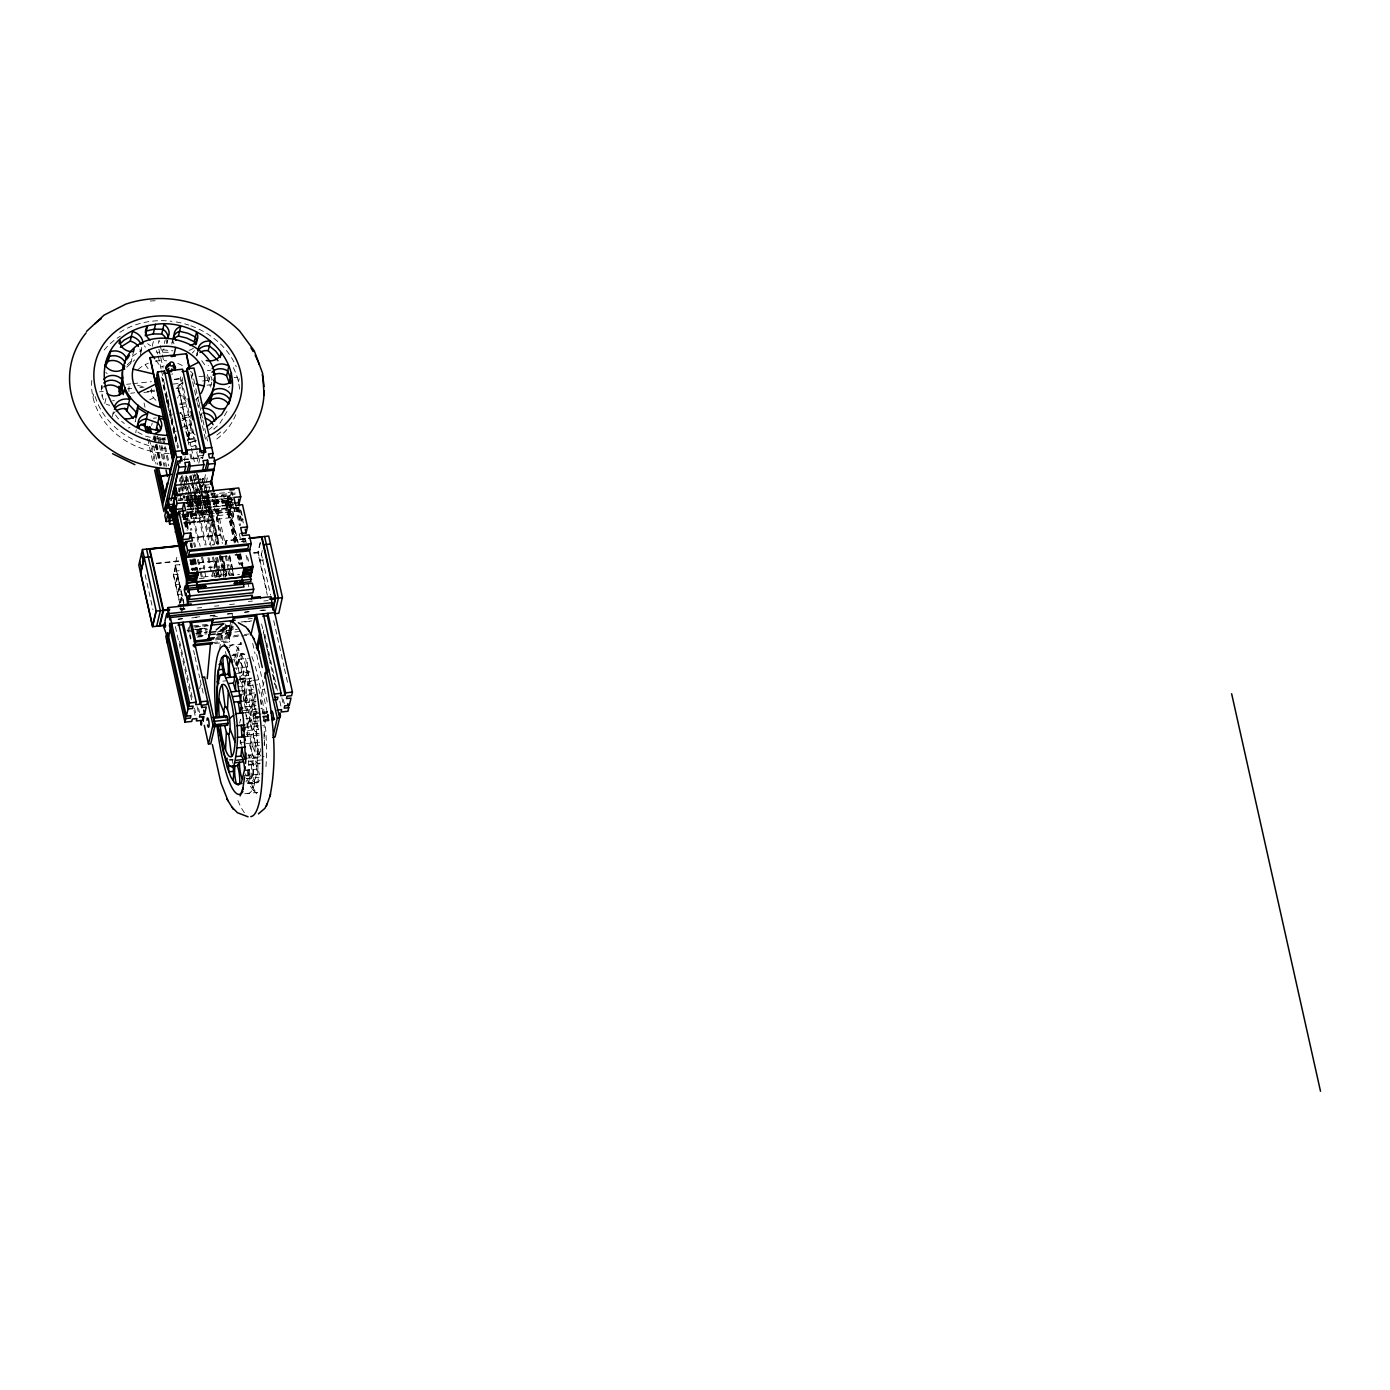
<?xml version="1.0" encoding="UTF-8"?>
<svg xmlns="http://www.w3.org/2000/svg" width="1390" height="1390" viewBox="0 0 1390 1390"><rect width="100%" height="100%" fill="white"/><g stroke="black" fill="none" stroke-linecap="round" stroke-linejoin="round"><path stroke-width="0.75" stroke-dasharray="5 3.75" d="M236.283 665.706L238.507 648.226L238.037 650.555L241.026 642.354L238.263 646.819M250.843 746.482L250.965 735.97A11.433 2.294 84 0 1 255.1 742.66L254.943 757.359A13.031 2.624 84 0 1 250.843 746.482L259.93 745.509M252.771 746.882L253.658 728.899M254.752 706.485L255.326 694.496M264.482 745.04L264.152 724.85M236.387 673.438L250.617 671.961L249.331 671.283L247.072 673.107L245.318 677.938L243.806 700.873M252.98 774.716L253.797 769.434A11.433 2.294 84 0 0 250.026 755.1L248.567 761.303A11.433 2.294 84 0 0 251.746 778.105L252.98 774.716L254.787 782.726M260.677 756.021A11.433 2.294 84 0 0 259.113 754.145L259.704 750.374M92.956 397.192L93.721 394.013M102.356 385.725L101.609 388.922A11.433 9.713 13.3 0 1 102.669 387.775M105.953 398.513L104.823 403.309L102.13 396.237L102.877 393.04M112.173 416.739L113.302 411.944L117.994 418.338L124.301 423.533M130.73 363.537L133.544 351.548M140.338 354.919L142.214 346.944M152.205 346.284L153.334 341.488M136.307 417.017L135.178 421.813A11.433 9.713 13.3 0 0 135.49 420.319M158.304 343.382L159.068 340.185L161.865 352.747M162.283 352.226L162.839 349.828A11.433 9.713 13.3 0 0 164.107 348.855M164.35 343.452L165.097 340.255M166.939 343.382L167.686 340.185A11.433 9.713 13.3 0 1 165.236 344.06M151.632 425.41L152.205 423.012M162.161 380.721L162.717 378.323L177.225 443.184M172.082 342.6L173.211 337.822M167.495 402.075L167.217 403.274A4.674 3.961 13.3 0 0 166.748 401.206M171.509 416.305L172.082 413.907M196.233 449.943L180.335 378.81L180.909 376.412L186.052 399.416M174.584 429.284L174.011 431.665L179.744 430.379M196.581 355.649L197.345 352.452A11.433 9.713 13.3 0 0 196.998 355.458M191.698 377.611L192.55 374.014L195.364 386.559M184.592 424.749A11.433 9.713 13.3 0 1 187.268 438.493L188.397 433.715A11.433 9.713 13.3 0 0 182.559 418.39L183.133 415.992L188.866 414.707M180.318 427.981L191.055 424.124L190.5 426.522L185.478 429.076M188.084 439.188L190.343 429.614M179.362 481.479L180.335 477.291M184.279 460.594L185.252 456.424M180.422 481.357L181.899 475.085M178.771 491.713L179.762 487.543M180.248 485.44L182.212 477.1M179.849 491.591L180.822 487.421M181.308 485.319L183.289 476.978M182.507 491.313L183.497 487.143M183.984 485.041L185.965 476.701M200.108 417.921L201.22 413.125M208.656 382.059L210.359 374.883L212.27 379.939L199.882 381.242M185.86 484.849L187.824 476.492M210.585 387.132L211.905 381.538M187.581 502.989L194.478 473.764M197.415 461.254L200.368 448.727M183.897 604.859L175.018 565.105L177.434 554.836M195.486 496.056L193.019 506.499L188.484 506.968L193.384 486.1M193.888 484.015L196.338 473.573M198.805 463.131L200.768 454.791M179.953 604.32L173.35 574.8L175.557 565.452L179.762 565M186.451 522.397L188.71 512.823L186.886 522.866L188.293 529.173M192.133 502.52L197.05 481.635M197.536 479.55L198.527 475.38M202.453 458.683L203.444 454.513M183.341 519.721L191.142 518.887L190.256 514.926L194.67 496.126M195.173 494.041L197.137 485.701M197.623 483.616L199.587 475.258M195.973 493.971L197.936 485.614M198.423 483.529L200.403 475.172M191.142 475.363L195.816 496.282L195.26 498.68L190.1 475.675M177.746 575.286L175.557 584.634L181.864 583.974M191.142 518.887L196.546 495.935M197.033 493.85L199.013 485.492M199.5 483.407L201.463 475.067M198.683 495.709L195.747 508.236L196.633 512.215L201.168 511.728L205.112 495.031M199.187 493.624L201.15 485.284M201.637 483.181L203.6 474.841M207.909 494.736L202.506 517.688L195.695 518.418L194.791 514.439L199.222 495.657M201.689 485.214L199.708 493.572L198.023 485.353M202.175 483.129L204.139 474.772M202.436 484.676L201.116 490.305L197.397 473.695M196.633 512.215L205.477 474.633M179.953 585.12L177.746 594.468L181.968 594.034M195.695 518.418L201.098 495.448M201.585 493.363L203.548 485.023M204.052 482.921L206.015 474.581M191.021 546.843L191.959 542.847M203.722 493.155L205.685 484.797M206.189 482.712L208.153 474.355M205.598 492.946L207.562 484.589M180.387 602.443L182.16 594.972M180.735 602.53L182.212 596.241M205.268 498.506L205.546 497.307M208.413 492.651L209.873 486.378M182.698 515.568L204.087 513.31L206.745 502.051L210.915 520.746L185.235 523.439M182.577 610.783L184.053 604.494M238.42 381.85L239.184 378.653M210.915 520.746L183.272 522.953M214.373 493.902L215.589 500.852L187.789 503.788M216.423 501.269L218.473 502.311M211.471 526.324L213.174 519.148M187.633 631.147L188.467 627.55M188.953 629.896L190.222 624.51M218.716 502.398L218.63 500.261M221.097 500.244L221.497 499.757M189.996 538.295L220.002 535.133L216.458 519.235L218.699 509.644L216.892 519.704L186.886 522.866M190.725 637.854L190.447 639.053L188.658 631.095M223.79 500.886L223.651 500.278M234.337 542.969L225.875 505.091L226.153 503.892L233.537 502.641M235.657 541.475L226.726 501.495L227.004 500.296L234.389 499.062M237.447 542.1L227.56 497.898L227.856 496.699L231.539 496.091M220.002 535.133L190.169 537.582M190.291 563.906L215.554 561.23L213.348 570.578L214.668 576.485M188.623 512.007L231.053 507.524L229.715 501.564L230.566 497.968L186.017 502.659M210.759 494.214L231.974 491.973L231.122 495.57L184.453 500.487M214.147 568.805L215.624 562.516L217.465 570.751L215.989 577.041M231.053 507.524L231.609 505.126L233.277 517.462L184.47 522.605M216.44 576.676L217.309 572.941M216.84 576.537L217.813 572.35L218.734 576.468M225.058 544.463L225.979 540.571L244.988 538.555M233.277 517.462L233.798 507.489L187.129 512.423M225.493 544.533L226.379 540.762L247.107 538.747M235.223 507.367L234.267 511.364L232.495 503.423M238.246 507.437C239.879 510.217 234.041 509.557 236.091 506.794M238.507 508.636L238.871 507.124M199.621 688.71L200.525 684.87M215.433 639.921L230.497 638.323L229.576 626.786L231.348 634.726L216.284 636.325M231.122 620.201L229.854 625.587L231.348 634.726M231.088 626.421L230.479 631.373L217.639 632.728M231.939 624.596L229.506 637.28L232.217 625.795M214.581 643.518L229.663 641.919L228.724 630.382L230.497 638.323M260.052 542.726L257.828 552.16L253.71 552.595M260.503 542.621L258.227 552.351L267.384 593.322M262.293 550.562L259.999 560.309L266.81 559.579M239.619 723.13L240.557 719.134L241.495 723.321M244.796 701.168L246.204 695.174L244.953 690.43A11.433 2.294 84 0 1 246.708 679.015L249.922 693.401A11.433 2.294 84 0 1 247.264 700.734L246.204 695.174M248.463 685.635L249.592 680.805L242.312 681.569M263.336 632.502L263.892 630.104M248.237 724.173L255.291 694.218L242.572 695.556M269.087 720.698L262.137 689.579L263.944 681.917M245.335 538.538L243.858 539.563L242.59 538.503M226.952 411.51L219.429 424.089L213.817 429.215A11.433 9.713 13.3 0 0 213.834 427.686M238.785 507.437L236.231 507.402M267.54 713.956L268.027 718.561L267.784 714.095M132.415 356.344L141.467 350.141A13.031 11.068 13.3 0 0 141.693 347.239M127.272 364.805L131.286 361.139A11.433 9.713 13.3 0 1 129.531 361.244M126.699 367.203L134.708 359.888M209.369 429.51L212.149 426.973M216.649 500.695L218.247 500.33M232.182 655.507L233.746 654.256L242.833 653.283L244.64 654.238A11.433 2.294 84 0 1 246.065 672.447L248.74 675.349L239.653 676.305L241.026 678.546M242.833 653.283L239.706 655.819L236.422 667.878A11.433 2.294 84 0 0 236.526 669.615M247.472 723.113L251.625 719.777M249.331 765.125L260.191 763.197L247.785 764.483M248.063 769.626A11.433 2.294 84 0 1 248.949 782.761L247.385 784.029L256.472 783.057L259.617 780.537M149.825 399.712L153.543 397.818M182.299 383.188L176.704 386.038A14.004 11.884 13.3 0 1 177.573 398.044M223.321 501.686L221.636 501.668M182.559 418.39L188.293 417.104M188.397 433.715L194.392 432.342M188.137 442.837L194.148 441.481M221.74 499.844L223.738 501.13M218.074 502.641C222 499.705 213.539 499.705 217.761 502.398M236.7 541.197L227.282 499.097L230.983 498.471M235.379 542.673L226.431 502.694L231.974 501.755M126.629 384.3L130.764 383.866M132.832 383.64L151.423 381.694M174.15 379.296L182.42 378.41M198.944 376.673L205.147 376.012M174.497 379.418L180.335 378.81M99.594 391.824L103.26 391.441M127.567 388.87L131.702 388.435M139.956 387.567L144.091 387.132M173.02 384.074L183.358 382.997M234.059 377.646L237.725 377.263M150.572 390.59L154.863 390.138M130.573 393.231L134.691 392.797M147.097 391.493L155.367 390.625M176.026 388.435L184.297 387.567M207.023 385.169L211.158 384.735M143.882 392.466L154.568 391.337M179.918 403.256L186.347 402.579M179.64 404.455L186.052 403.778M176.617 413.438L183.445 412.708L182.594 416.305L189.144 445.599M153.334 418.234L156.358 417.904M152.691 439.205L165.514 437.85M160.962 439.501L165.236 439.049M187.928 439.032L194.339 438.354M187.754 439.761L194.166 439.084M203.218 455.434L198.683 455.903L197.745 451.733M183.376 459.343L202.627 457.31M183.81 459.812L203.062 457.779M182.368 481.288L203.757 479.046M208.795 484.728L205.755 485.041L206.693 489.228M205.199 487.438L209.751 486.969L222.365 543.455M189.283 495.813L193.818 495.327M183.185 497.116L202.28 495.118M195.816 496.282L200.368 495.813M178.389 499.01L235.379 492.998M202.94 497.029L207.492 496.543M177.972 500.209L235.24 494.18M178.059 500.556L223.564 495.518L225.736 505.699L188.588 509.383M186.173 500.522L230.723 495.813M185.252 502.398L206.641 500.139L216.458 544.081M186.642 502.867L231.192 498.159M185.826 503.284L215.763 500.139M187.459 504.24L232.008 499.549M188.189 505.039L232.738 500.33M187.285 506.03L229.715 501.564M186.903 506.638L231.452 501.946L230.566 497.968M187.528 506.846L232.078 502.137M186.955 509.226L233.624 504.309M187.059 509.835L232.999 504.918M186.729 513.032L235.518 507.871L234.684 511.468L233.798 507.489M181.586 514.474L232.495 509.105M188.971 514.005L218.977 510.842M182.316 515.256L233.225 509.887M190.256 514.926L194.791 514.439M183.15 516.646L231.939 511.503M181.638 517.063L239.393 510.825M183.202 519.235L234.111 513.866M246.134 541.04L241.026 541.579L239.254 533.621M156.184 563.245L179.414 560.795M234.98 554.801L239.202 554.367M253.988 552.803L260.955 552.073L262.276 558.033M226.97 556.052L222.852 556.486L227.074 575.373M235.205 555.183L243.441 554.315M253.727 553.237L257.845 552.803L267.332 595.181M156.462 563.628L179.102 561.23M175.018 565.105L181.464 564.427M190.083 563.506L215.919 560.795L219.655 577.528M174.202 571.203L180.509 570.543M191.038 569.431L214.199 566.981M173.35 574.8L181.777 573.914M199.239 578.674L207.718 577.771M216.18 576.885L226.9 575.755M228.933 575.547L239.549 574.418M179.953 608.611L184.175 608.16M248.376 601.505L252.493 601.071M179.918 608.855L186.104 608.195M180.161 609.81L186.608 609.133M197.328 608.003L201.62 607.552M214.494 606.196L218.786 605.745M229.506 604.598L236.96 603.816M263.822 600.984L268.114 600.532M178.389 619.002L182.681 618.55M195.538 617.195L199.83 616.743M210.55 615.614L214.842 615.162M227.717 613.789L232.008 613.337M244.883 611.982L249.175 611.53M259.895 610.401L264.187 609.949M177.92 619.401L182.194 618.932M191.768 617.924L200.386 617.004M210.081 615.996L217.605 615.197M227.248 614.189L233.676 613.511M244.414 612.382L248.706 611.93M261.563 610.575L265.855 610.123M213.017 616.847L217.327 616.395M248.08 618.915L252.372 618.463M193.54 625.865L208.622 624.284M193.888 626.977L208.9 625.396M241.078 621.99L251.798 620.861M195.556 627.133L208.43 625.778M244.901 621.938L251.329 621.26M191.09 629.67L207.77 627.88M224.989 626.056L231.452 625.378M197.137 629.305L205.72 628.402M225.024 626.369L233.607 625.465M187.007 630.643L193.453 629.965M195.59 629.74L206.311 628.61M225.632 626.56L232.061 625.882M196.72 630.209L207.492 629.079M222.556 627.481L233.329 626.351M187.876 632.016L194.305 631.338M196.442 631.112L207.179 629.983M222.191 628.402L232.912 627.272M197.172 631.911L205.755 630.991M220.767 629.409L233.642 628.054M196.72 632.589L207.475 631.442M220.402 630.087L229.003 629.183M195.886 633.51L206.606 632.38M219.481 631.025L236.63 629.218M195.973 633.788L207.214 632.572M217.935 631.442L237.238 629.409M196.251 634.987L206.936 633.857M198.023 635.96L204.504 635.195M217.361 633.84L240.957 631.355M197.988 636.307L204.156 635.664M216.51 634.361L226.796 633.267L225.441 627.203M197.189 637.176L205.79 636.255M216.562 635.126L231.626 633.527M216.527 637.437L242.26 634.726M244.414 634.5L250.843 633.823M215.711 638.722L248.723 635.265M212.722 642.545L229.941 640.721M229.124 645.273L241.86 643.935A74.66 14.995 84 0 0 234.702 658.148M231.921 655.576L244.64 654.238M230.184 660.198L248.376 658.287M233.989 668.329L252.181 666.418M239.584 672.326L249.331 671.283M245.318 677.938L240.765 678.424L258.54 757.932L249.453 758.888L248.515 754.701M240.505 679.206L251.416 678.059M222.887 681.152L226.518 680.77M237.62 679.971L252.163 678.442M253.223 680.405L258.679 679.832M241.704 682.038L244.744 681.726M239.358 686.591L257.55 684.679M239.514 691.021L254.057 689.475M262.137 689.579L264.395 689.353M240.835 694.357L257.202 692.62M241.808 701.307L256.351 699.761M244.796 702.628L256.073 701.446M245.092 706.763L256.003 705.616M243.406 710.499L261.598 708.57M243.65 712.844L258.192 711.315M253.588 713.105L267.228 711.663M254.387 713.956L260.225 713.348M262.171 713.139L268.027 712.514M253.171 714.947A4.674 0.938 84 0 1 254.874 715.833A4.674 0.938 84 0 1 254.561 722.314A4.674 0.938 84 0 1 253.171 714.947L260.955 714.113M262.901 713.921L266.793 713.504M255.065 716.997L260.903 716.389M262.849 716.18L268.704 715.572M246.013 718.561L260.625 717.014M262.762 716.788L269.191 716.111M253.345 718.387L261.129 717.57M263.075 717.362L266.984 716.945M264.986 719.429L268.878 719.012M254.022 721.427L261.807 720.611M263.753 720.402L267.662 719.985M264.552 721.254L268.444 720.854A4.674 0.938 84 0 0 268.513 714.408M250.356 724.277A11.433 2.294 84 0 0 254.266 726.327L252.511 709.526A11.433 2.294 84 0 0 249.105 712.271L250.356 724.277L259.461 723.321M245.179 727.283L263.353 725.372M247.594 730.549L258.505 729.403M246.343 734.824L259.079 733.486M245.509 736.544L260.052 734.997M240.383 742.521L244.014 742.138M246.013 743.615L262.38 741.895M247.854 755.187L259.113 754.145M228.968 759.844L232.599 759.444M245.839 758.315L264.031 756.403M229.715 760.226L233.346 759.826M248.567 761.303L262.206 759.861M244.71 770.39L262.884 768.479M243.893 775.672L262.084 773.761M246.308 778.678L259.027 777.34M247.385 782.883L258.036 781.805A11.433 2.294 84 0 0 255.656 763.683L257.654 760.347A11.433 2.294 84 0 0 259.652 774.821M247.507 783.508L258.418 782.344M244.727 793.76L257.445 792.422A74.66 14.995 84 0 1 245.318 773.848M227.56 497.898L234.719 497.62M227.282 499.097L234.441 498.819M226.726 501.495L232.095 501.286M226.431 502.694L233.59 502.416M225.875 505.091L233.034 504.813M162.839 349.828L172.829 350.836M168.312 352.278L156.236 352.174L156.809 349.776L157.748 353.964M185.774 503.371L187.094 503.84M137.593 385.378L143.552 386.802M178.754 395.16L186.694 397.054M222.452 499.774L223.39 500.244M221.896 502.068L221.149 501.165M233.746 654.256L235.553 655.194A11.433 2.294 84 0 1 237.412 668.225M259.079 764.1L256.49 762.745L253.762 758.315L248.549 741.652M256.472 783.057L252.858 781.163L247.142 769.938M253.328 790.25L256.942 794.038L252.32 786.566L253.258 788.721L246.899 769.938M201.741 360.705L205.112 365.275A13.031 11.068 13.3 0 0 208.465 365.692M155.906 360.358L160.84 367.082A14.004 11.884 13.3 0 1 164.089 365.918M186.052 401.467L176.2 388.019A14.004 11.884 13.3 0 0 182.385 377.68M145.133 364.632L148.817 369.688M180.196 412.483L185.131 419.207M207.301 374.605L209.23 379.661A11.433 9.713 13.3 0 1 210.811 377.055M206.745 377.003L209.942 385.447M246.099 696.129L251.086 709.421M257.306 725.962L258.731 729.767M258.592 689.006L259.843 693.732M252.806 684.749L253.64 687.894M262.727 560.014L270.564 595.111M273.726 620.687L276.992 635.334M277.461 637.437L278.869 643.709M279.338 645.794L284.012 666.714M284.481 668.816L288.216 685.548M241.095 510.651L243.163 519.912M283.386 699.5L284.307 703.67M240.366 509.887L243.302 522.97M281.875 697.711L283.282 703.983M238.871 508.062L242.624 524.899M238.107 507.159L241.877 523.995M245.179 538.729L246.117 542.934M237.082 507.454L240.852 524.291M236.335 506.551L240.557 525.49M243.389 538.104L244.327 542.326M247.611 557.06L248.567 561.265M264.83 634.292L277.461 690.778M279.79 701.238L281.197 707.51M261.581 623.919L276.541 690.865M231.974 491.973L232.86 495.952M235.292 506.846L239.532 525.785M242.346 538.399L243.285 542.604M246.117 555.236L247.993 563.662M264.256 636.69L270.338 663.881M272.683 674.341L275.012 684.801M247.889 582.879L248.775 586.858M227.856 496.699L238.194 543.004M240.557 553.533L242.903 564.045M240.262 554.732L243.563 569.448M239.514 553.811L242.798 568.545M227.004 500.296L236.404 542.395M239.236 555.01L241.582 565.539M238.472 554.106L240.835 564.635M238.194 555.305L240.07 563.732M226.153 503.892L234.615 541.77M237.447 554.401L239.792 564.931M236.7 553.498L239.045 564.01M256.646 654.62L258.036 660.893M258.505 662.995L267.644 703.861M195.834 388.661L197.224 394.934M197.693 397.036L202.367 417.956M202.836 420.041L207.51 440.96M252.719 643.344L255.048 653.717M191.003 374.501L192.393 380.721M192.637 381.798L197.033 401.467M197.311 402.718L200.125 415.262M200.594 417.365L202.002 423.637M202.453 425.722L205.737 440.369M229.802 555.6L233.086 570.282M225.979 540.571L226.9 544.672M229.645 556.99L233.781 575.477M229.298 555.878L231.626 566.373M232.095 568.475L233.503 574.765M233.329 575.078L233.068 573.879L203.062 577.041L203.322 578.24M213.817 492.894L225.18 543.733M227.995 556.295L232.199 575.113M212.184 492.946L223.408 543.143M226.205 555.705L228.551 566.164M229.02 568.249L230.41 574.522M225.18 556L229.385 574.834M227.96 570.751L228.846 574.73M226.674 575.182L222.452 556.295L225.528 570.526M208.048 494.162L219.273 544.359M222.087 556.921L226.292 575.738M207.162 491.33L218.856 543.629M221.67 556.174L225.892 575.877M187.928 407.791L190.256 418.251M190.725 420.353L197.276 449.63M204.799 483.79L205.737 487.977M206.207 490.062L218.369 544.463M221.166 557.008L225.371 575.842M207.075 495.813L218.247 544.672M220.576 555.131L222.973 566.946M223.39 567.676L225.302 577.406M196.702 452.028L198.11 458.3M203.774 484.085L204.712 488.272M205.181 490.375L217.327 544.758M219.672 555.218L222.469 567.78M222.939 569.865L224.346 576.138M219.273 556.625L223.946 577.545M231.887 613.112L233.294 619.401M214.72 544.845L203.513 494.632L200.282 507.75L197.554 495.518M217.535 557.39L219.881 567.85M220.332 569.952L221.74 576.225M200.264 484.259L213.695 545.141M216.632 557.494L220.715 576.537M189.057 435.365L178.389 387.671L190.916 446.19M191.386 448.275L194.67 462.922M196.998 473.382L200.768 490.218M199.222 484.571L212.792 545.245M215.589 557.79L219.794 576.624M215.554 561.23L217.761 571.064M218.195 573.045L219.95 580.916M191.003 453.957L192.411 460.246M195.695 474.876L197.554 483.251M203.826 512.128L204.087 513.31M211.141 546.583L200.386 498.471L195.834 498.941L206.12 544.967M213.487 557.043L215.815 567.502M216.284 569.605L217.691 575.877M189.978 454.269L191.386 460.542M194.652 475.189L196.529 483.564M196.998 485.649L198.857 494.023M199.812 500.869L209.647 544.793M212.444 557.355L214.79 567.815M215.259 569.9L216.649 576.172M192.88 474.598L195.208 485.058M195.677 487.143L197.085 493.433M201.168 511.728L202.506 517.688M225.666 624.041L229.663 641.919M214.112 572.958L215.485 579.144M190.656 476.197L192.515 484.554M192.984 486.656L193.922 490.844M208.934 557.529L211.28 567.989M211.732 570.074L213.139 576.346M195.278 501.338L205.095 545.28M207.909 557.824L212.114 576.659M162.335 354.832L164.211 363.207M189.613 476.492L191.49 484.867M158.877 349.168L163.082 368.003M187.546 477.1L191.299 493.85M191.768 495.935L192.706 500.122L188.154 500.591L187.216 496.421M186.052 475.31L193.019 506.499M221.913 635.664L223.686 643.605M225.458 651.562L226.344 655.541M186.104 476.666L187.98 485.041M158.217 356.048L161.014 368.611M161.483 370.696L165.219 387.428M166.157 391.615L167.565 397.887M168.034 399.99L178.528 447.684M185.078 476.978L186.938 485.353M187.407 487.438L188.814 493.711M186.625 485.701L187.563 489.888M188.015 491.973L200.177 546.374M202.523 556.834L204.851 567.294M161.761 377.072L177.659 448.205M163.099 384.908L165.427 395.368M165.897 397.471L167.304 403.743M167.773 405.828L170.57 418.39M171.04 420.475L172.447 426.747M172.916 428.85L174.323 435.122M174.792 437.207L176.183 443.497M185.582 486.014L198.683 544.585M201.481 557.147L204.295 569.692M204.764 571.776L206.172 578.066M182.542 475.502L186.746 494.319M181.517 475.797L185.721 494.632M186.19 496.716L188.484 506.968M182.073 486.187L185.357 500.834M187.685 511.294L191.889 530.111M194.704 542.673L195.642 546.861M198.44 559.405L200.786 569.865M201.255 571.968L202.645 578.24M181.048 486.483L181.986 490.67M182.438 492.772L184.314 501.13M186.66 511.589L190.864 530.424M193.662 542.969L194.6 547.156M197.415 559.718L199.743 570.178M200.212 572.263L201.62 578.535M185.218 514.126L188.971 530.963M191.803 543.594L192.741 547.799M195.295 558.971L198.388 573.045M184.922 515.325L188.223 530.355M194.809 559.51L197.154 570.039M178.493 487.925L179.414 492.112M179.883 494.197L181.291 500.487M184.575 515.117L187.72 529.972M194.392 559.058L196.598 569.726M184.175 514.422L187.476 529.156M190.76 543.89L191.698 548.094M194.061 558.606L196.407 569.135M183.376 512.667L187.181 530.355M190.135 542.882L190.951 547.191M193.766 559.805L196.129 570.334M183.063 513.327L186.816 530.077M193.019 558.902L195.695 569.813M182.385 513.814L186.156 530.632M192.741 560.101L195.087 570.63M191.994 559.197L194.339 569.709M191.629 560.118L194.061 570.908M190.743 559.44L193.088 569.9M163.586 438.354L164.976 444.644M165.445 446.729L168.729 461.376M190.256 560.274L192.602 570.734M162.543 438.667L163.951 444.939M164.42 447.041L168.624 465.858M189.839 559.545L192.063 570.213M160.024 437.19L161.414 443.462M161.883 445.547L166.557 466.467M158.981 437.485L160.389 443.757M160.858 445.86L165.115 466.032M157.539 437.051L158.947 443.323M159.398 445.426L164.089 466.345M155.002 435.574L161.553 464.851M154.516 436.408L161.066 465.685M153.977 435.869L160.528 465.164M153.473 436.703L154.881 442.976M155.35 445.078L160.024 465.998M144.056 403.065L144.994 407.218M153.612 445.843L157.835 464.66M151.84 445.252L156.045 464.069M149.408 439.275L155.02 464.382M147.618 438.684L153.23 463.791M175.557 565.452L183.914 602.843M182.681 598.308L183.602 602.426M189.874 633.823L191.281 640.095M193.61 650.555L194.548 654.742M195.017 656.827L199.691 677.747M200.16 679.849L201.567 686.121M202.037 688.206L203.444 694.496M180.248 604.633L181.621 610.818M180.822 608.247L182.142 614.154M198.596 708.431L199.535 712.618M197.102 706.641L198.509 712.931M179.588 641.138L192.671 699.709M194.548 708.083L196.424 716.458M175.401 626.595L191.646 700.021M193.975 710.481L195.382 716.754M145.133 574.661L152.97 609.741M260.903 699.292L263.996 722.835M246.794 732.408L247.507 736.109M240.487 740.192L241.599 746.013M260.486 700.195L261.042 704.382M249.47 681.812L252.389 703.931M256.021 731.47L258.922 753.571M101.348 385.273L102.13 396.237M264.013 733.781L264.274 745.631M235.796 414.689A74.66 63.419 13.3 0 1 214.373 440.769M169.215 453.574A74.66 63.419 13.3 0 1 91.757 380.478M104.215 349.985A74.66 63.419 13.3 0 1 115.231 339.56M117.021 338.291A74.66 63.419 13.3 0 1 120.322 336.154M233.294 367.603A74.66 63.419 13.3 0 1 239.653 390.225M150.224 301.057A97.978 83.244 13.3 0 1 158.651 300.657M220.732 431.977A74.66 63.419 13.3 0 1 215.502 435.974M195.469 445.46A74.66 63.419 13.3 0 1 191.438 446.555M166.018 448.57A74.66 63.419 13.3 0 1 112.364 424.645M110.939 423.185A74.66 63.419 13.3 0 1 95.163 396.532M119.783 332.401A74.66 63.419 13.3 0 1 171.908 321.316M176.183 321.941A74.66 63.419 13.3 0 1 188.849 325.121M190.882 325.816A74.66 63.419 13.3 0 1 236.265 366.786M196.598 440.665A74.66 63.419 13.3 0 1 188.432 442.628M158.825 437.885A11.433 9.713 13.3 0 1 158.078 439.223M135.838 432.794A11.433 9.713 13.3 0 1 136.359 429.823M229.837 386.49A11.433 9.713 13.3 0 1 228.568 387.463M114.38 400.702A11.433 9.713 13.3 0 1 112.607 400.72M195.173 434.966A13.031 11.068 13.3 0 1 191.055 424.124M145.411 347.222A11.433 9.713 13.3 0 1 144.473 345.867M150.572 345.606A11.433 9.713 13.3 0 1 147.688 343.643M107.152 373.562A11.433 9.713 13.3 0 1 105.849 372.451M139.921 349.133A13.031 11.068 13.3 0 1 140.564 352.035M129.982 427.425A11.433 9.713 13.3 0 1 128.384 427.998M193.436 348.16A11.433 9.713 13.3 0 1 188.988 350.297M173.993 343.834A11.433 9.713 13.3 0 1 173.055 340.845M210.654 370.14A13.031 11.068 13.3 0 1 207.336 370.487M194.357 350.61A11.433 9.713 13.3 0 1 192.307 352.956M166.644 340.446A11.433 9.713 13.3 0 1 166.87 343.504M171.856 344.112A11.433 9.713 13.3 0 1 172.569 341.176M196.789 355.84A11.433 9.713 13.3 0 1 197.623 354.537M165.254 440.109A11.433 9.713 13.3 0 1 164.732 438.615M185.982 431.838A11.433 9.713 13.3 0 1 187.685 440.665M113.268 414.046A13.031 11.068 13.3 0 1 115.144 411.753M185.252 406.297A36.47 30.98 13.3 0 1 180.022 407.878M200.073 402.318A36.488 30.997 13.3 0 1 198.527 406.106M192.272 414.307A36.488 30.997 13.3 0 1 181.882 420.666M128.975 391.563A36.488 30.997 13.3 0 1 129.635 383.484M137.992 369.531A36.488 30.997 13.3 0 1 148.383 363.19M155.419 361.226A36.488 30.997 13.3 0 1 166.678 360.827M177.798 363.468A36.488 30.997 13.3 0 1 184.575 366.804M190.5 371.234A36.488 30.997 13.3 0 1 193.071 373.823M109.723 405.307A11.433 9.713 13.3 0 1 106.352 404.177M166.609 395.803A4.674 3.961 13.3 0 1 165.41 395.924M163.655 388.053A4.674 3.961 13.3 0 1 164.837 387.914M198.544 396.88A36.488 30.997 13.3 0 1 195.642 399.938M155.941 400.32A14.004 11.884 13.3 0 1 151.51 388.696M158.217 435.643A11.433 9.713 13.3 0 1 154.082 438.197L145.794 436.217L138.236 432.498A11.433 9.713 13.3 0 1 137.541 431.056M168.051 399.156A4.674 3.961 13.3 0 1 166.904 401.971M165.497 395.663A4.674 3.961 13.3 0 1 166.505 396.306M172.76 373.841A4.674 3.961 13.3 0 1 171.682 374.24M167.026 400.007A4.674 3.961 13.3 0 1 167.252 403.083M251.833 656.549A74.66 14.995 84 0 1 254.7 664.681M255.221 666.383A74.66 14.995 84 0 1 265.872 767.923M244.432 812.629A97.978 19.669 84 0 1 236.752 797.565M219.707 649.286A97.978 19.669 84 0 1 225.614 625.483M229.176 647.775A74.66 14.995 84 0 1 255.135 714.512A74.66 14.995 84 0 1 245.648 792.491M232.964 763.51A74.66 14.995 84 0 1 232.008 759.513M234.371 660.337A74.66 14.995 84 0 1 236.509 666.609M239.549 677.695A74.66 14.995 84 0 1 240.505 681.76M241.704 687.424A74.66 14.995 84 0 1 243.876 699.518M244.518 703.688A74.66 14.995 84 0 1 246.169 716.545M246.829 722.991A74.66 14.995 84 0 1 247.907 737.951M247.542 771.606A74.66 14.995 84 0 1 246.065 781.979M241.269 654.551A11.433 2.294 84 0 0 243.65 672.673L241.652 676.009A11.433 2.294 84 0 0 238.472 659.207M240.296 743.911A11.433 2.294 84 0 1 240.227 740.627M239.028 673.055A11.433 2.294 84 0 1 239.271 659.242L243.076 667.374A13.031 2.624 84 0 1 242.364 682.125L251.451 681.17A13.031 2.624 84 0 0 252.024 680.231M260.764 750.27A13.031 2.624 84 0 1 260.451 748.776M248.74 675.349A11.433 2.294 84 0 1 247.559 662.074M250.947 778.07A11.433 2.294 84 0 0 250.565 761.008L253.241 763.909A11.433 2.294 84 0 0 254.665 782.118M260.503 750.965A36.488 7.332 84 0 1 248.914 732.2M248.289 728.638A36.488 7.332 84 0 1 251.382 681.639M257.341 722.783A14.004 2.815 84 0 1 253.119 727.3A14.004 2.815 84 0 1 251.972 704.504A14.004 2.815 84 0 1 257.167 719.255M268.513 720.767A4.674 0.938 84 0 1 266.932 716.545A4.674 0.938 84 0 1 267.471 711.645M175.626 566.72L173.646 575.113L175.488 583.366L177.468 574.974L175.626 566.72M177.816 576.572L175.835 584.947L177.694 593.2L179.658 584.808L177.816 576.572M180.022 586.406L178.042 594.781L179.883 603.034L181.864 594.659L180.022 586.406"/><path stroke-width="1.5" d="M207.214 678.685L210.481 644.022M225.51 749.766L226.379 731.783M224.902 726.136A14.004 2.815 84 0 0 229.784 731.453A14.004 2.815 84 0 0 227.473 709.369L228.342 691.386M245.596 763.405L246.099 753.241M279.373 713.609C280.12 710.342 281.145 719.412 279.668 716.441M238.489 683.272L232.095 663.291L228.273 657.105L224.659 655.211L221.514 657.731L217.431 675.071L217.118 715.433M216.892 688.38L219.811 675.974L222.053 674.167L224.641 675.523C237.377 702.662 240.939 735.97 234.041 765.178L231.8 766.985L229.211 765.629L223.773 754.005M244.71 770.39A11.433 2.294 84 0 0 240.939 756.073L241.756 747.438A13.031 2.624 84 0 0 245.839 758.315M245.248 766.863L241.426 782.448L238.281 784.985L234.684 783.091L230.844 776.906L227.074 766.846L218.386 727.439M244.64 776.836L242.624 790.041L243.094 787.713L240.105 795.914M269.851 796.487C278.504 755.83 272.266 713.348 264.812 672.951M105.379 365.97L108.194 361.261L110.453 351.67A11.433 9.713 13.3 0 1 126.838 359.732M119.088 343.452L119.835 340.255A11.433 9.713 13.3 0 0 133.544 351.548L134.1 349.151M123.502 366.856L122.946 369.254A11.433 9.713 13.3 0 1 105.014 364.997M120.357 347.291L130.226 341.141L132.484 331.567A13.031 11.068 13.3 0 1 142.823 343.903M119.297 391.493L122.685 377.124M120.235 394.326L123.05 382.337L122.303 371.894M123.658 392.988L124.978 387.41M126.855 411.37L130.226 397.001M150.172 339.924A11.433 9.713 13.3 0 1 147.514 326.181L145.255 335.755L153.265 333.947L155.524 324.357C197.745 318.084 246.308 359.124 228.916 403.204M135.282 417.278L138.097 405.289M189.613 368.281L186.382 353.755L150.016 357.595L160.389 406.488L160.667 405.289M166.14 338.952A11.433 9.713 13.3 0 0 161.709 334.017L163.968 324.443A11.433 9.713 13.3 0 1 167.425 338.1M144.682 426.087L148.07 411.701M155.333 381.451L156.184 377.854L173.959 457.345M212.079 457.657L213.07 453.488L193.957 368.02L187.146 368.75L205.807 452.219L201.255 452.706L182.594 369.219L168.954 370.661L187.615 454.13L183.08 454.617L164.42 371.147L157.591 371.86L156.757 375.456L174.514 454.947M163.846 373.545L164.42 371.147M162.578 505.63L175.366 451.368L182.194 450.638L181.621 453.036L186.173 452.549L168.399 373.059L168.954 370.661M156.028 430.153L159.398 415.784M174.289 338.621A11.433 9.713 13.3 0 1 178.424 336.067L180.683 326.494A11.433 9.713 13.3 0 0 175.974 340.446M186.382 353.755L189.335 369.479M180.978 545.436L142.458 549.502L138.791 565.07L152.57 626.682L165.723 625.292M171.265 474.32L160.406 476.179L168.954 475.276M168.677 441.064L172.673 460.472L170.014 471.731M185.756 454.339L186.729 450.169L200.368 448.727L199.812 451.125L204.347 450.638L186.573 371.147L187.146 368.75M195.399 344.72A11.433 9.713 13.3 0 0 194.287 341.766L196.546 332.175A11.433 9.713 13.3 0 1 190.117 345.519M140.581 573.028L144.247 557.442L151.058 556.73M144.282 558.085L140.72 573.184L152.535 626.056L156.097 610.957M157.591 371.86L176.704 457.327L163.916 511.589L154.638 470.063M176.825 497.794L168.329 498.697L167.808 508.653L166.922 504.674L166.07 508.271L167.408 514.231L167.964 511.833L169.632 524.169L173.872 523.735M176.704 457.327L181.239 456.841L182.142 460.82L177.59 461.306L164.802 515.568L166.14 521.528L169.545 521.18M186.503 580.012L185.982 589.986L185.096 586.007L184.245 589.603L185.582 595.563L186.156 593.165L187.806 605.501L188.328 595.528L189.214 599.507L252.858 592.8L253.71 589.204L252.372 583.244L188.727 589.951L188.171 592.349L187.841 585.972L170.553 508.636L169.997 511.016L168.329 498.697M166.14 521.528L168.103 513.188M171.057 500.661L178.928 467.266L177.59 461.306M179.779 463.113L181.239 456.841M168.607 513.397L167.721 517.149L167.46 515.968M177.538 495.657L175.227 485.284L177.607 472.826L213.973 468.986L211.593 481.444L213.904 491.834M218.056 360.74L208.205 350.732L210.463 341.141A11.433 9.713 13.3 0 0 198.127 350.662M169.632 524.169L170.153 514.213L171.04 518.192L171.891 514.595M177.086 503.423L175.679 509.4L182.49 508.688L183.914 502.694L177.086 503.423L173.941 488.411M184.262 472.809L185.739 466.536L184.853 462.557L189.405 462.088L190.291 466.067L188.814 472.322M186.938 472.53L189.405 462.088M216.076 419.624A11.433 9.713 13.3 0 0 202.349 408.33L202.923 405.932C254.943 345.849 121.451 302.481 122.112 379.505A11.433 9.713 13.3 0 0 103.868 379.348M177.451 517.358L178.858 511.364L185.687 510.651L183.914 502.694M152.57 626.682L156.236 611.114L142.458 549.502M213.4 375.144L213.973 372.746M202.349 408.33L206.38 404.664L209.629 397.766M214.164 385.603L214.355 377.976M156.653 626.264L160.337 610.679L146.558 549.067M179.658 529.694L179.936 528.495M220.715 355.927L221.479 352.73A13.031 11.068 13.3 0 1 206.224 360.496M213.521 388.227L210.133 402.613L211.836 395.42A11.433 9.713 13.3 0 1 229.75 399.677M159.381 625.969L163.047 610.401L149.286 548.789M159.902 625.674L163.447 610.592L169.632 609.932M183.845 533.621L182.438 539.615L189.249 538.903L190.656 532.909L183.845 533.621L178.858 511.364M203.444 454.513L204.921 448.24L211.732 447.528M272.77 609.046L271.102 596.71L168.138 607.569L167.617 617.542L166.731 613.563L165.045 620.757L165.375 627.116L164.472 623.154L163.638 626.734L166.418 634.274L165.844 636.672L184.957 722.14L191.768 721.427L192.341 719.03L196.876 718.543L196.32 720.941L203.131 720.228L203.983 716.632L199.448 717.101L200.004 714.703L204.556 714.234L206.241 707.041L201.689 707.527L200.768 703.34M184.21 547.573L185.617 541.579L192.428 540.866L190.656 532.909M202.453 470.88L203.93 464.625L203.027 460.646L207.579 460.159L208.465 464.138L206.988 470.411M287.834 703.496L288.755 707.684L284.22 708.17L284.776 705.773L289.329 705.286L291.014 698.093L286.479 698.579L287.035 696.182L291.587 695.712L292.439 692.116L273.326 606.648L170.362 617.507L169.806 619.905L168.138 607.569M231.505 373.232L229.263 382.823L226.57 375.752L228.829 366.161A11.433 9.713 13.3 0 0 212.149 368.715M205.129 470.602L207.579 460.159M185.617 541.579L187.581 550.318L185.878 557.512L249.522 550.805L251.208 543.612L249.262 534.872L242.433 535.584L240.661 527.627L247.472 526.914L242.503 504.657L235.692 505.369L233.902 497.429L240.731 496.699L238.767 487.959L175.14 494.666L173.437 501.859L189.44 573.41L198.388 573.045L198.11 574.244L188.866 575.808L172.881 504.257M167.182 642.649L168.034 639.053M168.59 636.655L170.292 629.462M170.848 627.064L171.7 623.467L274.664 612.608M210.376 484.293L215.294 463.426L213.956 457.466L209.404 457.935L208.517 453.974L213.07 453.488M200.264 704.174L182.507 624.666L183.063 622.268L200.838 701.776L200.264 704.174L195.729 704.643L196.285 702.245L178.511 622.755M189.214 599.507L190.065 595.91L188.727 589.951M196.32 581.802L198.492 591.966L243.997 586.945L241.773 577.006L196.32 581.802L198.492 591.966M194.339 647.028L195.695 641.276L191.507 622.598L212.879 620.357L212.618 619.158L208.361 639.522L212.879 620.357M217.691 554.158L217.987 552.959M184.957 722.14L185.808 718.543L167.148 635.074L167.703 632.676L186.364 716.145L190.916 715.676L190.343 718.074L185.808 718.543M186.364 716.145L188.067 708.97L169.406 625.483L169.962 623.085L188.623 706.572L193.175 706.085L192.602 708.483L188.067 708.97M188.623 706.572L189.474 702.975L170.362 617.507M234.198 503.232L239.323 502.694L240.731 496.699M201.689 707.527L202.262 705.13L206.815 704.643L207.649 701.047L200.838 701.776M240.957 533.447L246.065 532.909L247.472 526.914M232.391 622.685L233.746 616.934L233.12 621.956M202.315 677.208L204.591 676.965L215.259 724.659L210.741 743.824L208.465 744.067L212.983 724.902L189.891 621.556M249.296 576.902L250.148 573.305L245.908 573.757M171.752 509.053L187.737 580.603L196.685 580.238L196.407 581.437L187.181 583.001L250.808 576.277L253.067 566.703L249.314 549.867M250.148 573.305L250.912 581.663L233.954 583.452M251.451 598.777L252.285 595.198L188.658 601.905M250.86 635.039L255.378 615.874L234.024 618.116M256.403 647.966L259.565 634.552L255.378 615.874M257.306 649.738L260.92 634.396L259.565 634.552M285.054 695.226L267.28 615.735L267.836 613.337L285.61 692.828L285.054 695.226L280.502 695.712L281.075 693.315L263.301 613.807M272.927 608.108L275.151 598.673L271.033 599.107M272.909 610.071L275.654 598.395L261.893 536.783M282.326 597.509L278.817 613.251L274.716 613.685L278.382 598.1L264.621 536.488M264.847 678.094L266.637 670.414L268.913 670.171M273.239 735.362L277.305 718.126L266.637 670.414M256.472 614.536L279.581 717.883L275.064 737.048L272.788 737.291M288.755 707.684L287.921 711.28L281.093 711.993L281.666 709.595L277.114 710.082M173.733 355.649L175.696 347.396M202.94 585.572L204.869 587.153M205.633 586.215L205.112 587.24M234.632 582.757L235.466 581.576M237.325 583.4L237.117 581.976M241.877 582.914L240.713 581.02L239.202 582.601M258.418 813.88L264.934 808.302L267.262 803.576M266.359 806.078L270.65 794.246M105.57 362.755L109.324 356.466A11.433 9.713 13.3 0 1 125.274 363.016M127.724 358.22L129.531 355.232M123.015 369.01L124.805 366.022M208.83 403.447L210.637 400.459M229.211 401.918L221.688 414.498L206.919 426.539M198.336 586.302L200.421 585.816M205.564 586.51L203.739 587.397L202.871 585.885M237.169 583.678L236.161 581.507L234.771 583.383M241.721 583.192L241.982 582.062M86.51 331.428L104.042 315.13L125.882 304.097C165.132 290.91 210.602 301.682 239.723 331.133L254.248 350.801L262.571 373.232L264.135 395.177M216.197 629.965L222.713 624.388M155.524 324.357C75.963 334.399 96.014 433.697 167.721 435.4M120.096 343.782L124.283 339.959L131.355 336.363A13.031 11.068 13.3 0 1 141.05 344.338M177.851 513.553L180.057 513.57M237.221 583.435L235.032 583.418M229.506 718.491L233.659 715.155M237.464 765.595L239.48 762.259A11.433 2.294 84 0 0 242.659 779.06M138.322 392.884L156.931 383.432M187.546 367.881L198.701 362.199M200.612 587.484L198.666 587.24M236.978 583.644L235.622 583.8M199.448 585.329C195.59 587.223 202.871 589.534 200.49 585.572M203.583 585.173L205.442 585.833M241.235 583.331L239.375 582.653M172.586 505.456L188.588 577.006L197.814 575.443L196.876 571.238M172.03 507.854L188.015 579.404L197.258 577.84L197.536 576.641L188.588 577.006M187.737 580.603L196.98 579.039L188.015 579.404M251.295 566.077L252.233 570.3L242.989 571.846L242.711 573.045L251.66 572.68L250.721 568.475M251.66 572.68L242.433 574.244L251.382 573.879L242.155 575.443L241.86 576.641L250.808 576.277M171.109 356.535L175.401 356.083M165.358 373.371L168.399 373.059M182.038 371.616L186.573 371.147M178.928 467.266L185.739 466.536M190.291 466.067L203.93 464.625M208.465 464.138L215.294 463.426M177.868 474.025L214.234 470.185M175.227 485.284L211.593 481.444M176.408 490.479L173.385 490.809L175.244 499.166M177.121 495.639L181.343 495.188M204.556 492.738L208.778 492.286M229.889 490.062L234.111 489.628M169.667 504.657L173.906 504.205M169.094 507.055L175.47 506.377M170.484 520.572L174.723 520.138M175.123 531.953L176.495 531.797M249.21 538.121L268.704 536.053L282.483 597.665L269.33 599.055M149.686 548.981L180.561 545.714M249.018 538.364L261.529 537.218L275.116 598.048L270.998 598.482M180.717 545.87L149.825 549.137L163.429 609.949L169.597 609.289M187.581 550.318L251.208 543.612M263.666 544.724L270.477 544.011M249.8 549.606L186.156 556.313L173.715 500.661M189.44 573.41L253.067 566.703L243.841 568.249L243.563 569.448L252.511 569.101L243.285 570.647L252.233 570.3M187.841 585.972L251.486 579.265M187.285 588.37L206.363 586.354M190.065 595.91L253.71 589.204M191.264 603.92L178.441 605.258L178.719 606.457M251.729 597.544L260.278 596.64L260.538 597.822M156.236 611.114L169.389 609.724M169.476 613.529L272.44 602.669M168.92 615.926L271.884 605.067M159.746 625.517L164.02 625.239M177.955 625.153L182.507 624.666M262.727 616.204L267.28 615.735M211.61 622.772L235.205 620.27M211.037 625.17L223.912 623.797M209.351 632.346L215.78 631.668M208.795 634.744L215.224 634.066M207.944 638.34L214.373 637.663M195.538 640.877L213.556 638.948M194.322 641.433L195.695 641.276M196.06 641.954L211.124 640.373M193.332 644.578L212.722 642.545M193.054 645.777L212.427 643.744M226.726 656.08L223.078 656.462A11.433 2.294 84 0 0 225.475 674.584M219.047 664.507L222.678 664.125M223.686 669.216L218.247 669.789A11.433 2.294 84 0 0 219.325 678.389M220.923 675.071L229.107 674.202M226.014 677.747L236.005 676.687M228.724 683.567L233.277 683.081L235.866 691.403A11.433 2.294 84 0 1 237.62 679.971M231.331 691.872L239.514 691.021M232.564 696.616L240.748 695.747M189.474 702.975L196.285 702.245M274.247 694.027L281.075 693.315M285.61 692.828L292.439 692.116M274.925 697.467L277.948 697.137L277.392 699.535L274.351 699.865M233.624 702.159L241.808 701.307M235.466 713.713L243.65 712.844M212.687 717.414L226.327 715.989M227.109 716.84L213.469 718.283A4.674 0.938 84 0 1 214.338 723.703M214.147 721.323L227.786 719.881M212.983 724.902L227.96 723.321M277.305 718.126L279.581 717.883M216.996 725.337L220.906 724.92M213.886 726.605L227.526 725.163M236.734 725.719L244.918 724.85M237.325 737.395L245.509 736.544M237.204 747.907L245.387 747.055M236.387 756.542L240.939 756.073M235.814 760.33L243.997 759.461M234.927 762.745L243.111 761.876M230.514 766.307L238.698 765.438M234.406 771.276L228.95 771.85A13.031 2.624 84 0 1 228.464 762.224M241.93 783.456L236.474 784.029A11.433 2.294 84 0 1 235.049 765.821M188.866 575.808L197.814 575.443M153.265 333.947L161.709 334.017M240.296 581.263L241.808 582.01M235.744 581.732L236.787 581.993M248.08 816.816L237.464 812.733L231.991 807.19M178.424 336.067L186.712 338.048L194.287 341.766M133.023 369.115L152.9 373.841M196.06 384.092L204.017 385.968M165.34 417.191C146.211 414.654 127.897 401.623 123.05 382.337M164.767 419.572L158.842 418.164A11.433 9.713 13.3 0 1 155.211 433.402M159.972 431.091L150.103 428.745L141.068 424.315M112.59 453.713L134.9 464.677M180.075 512.145L178.146 512.354L178.511 514.039M185.6 544.411L184.887 542.569L187.303 542.865M204.712 584.947L205.564 586.146M238.35 622.737L245.891 626.959L249.14 631.077M133.214 418.425L124.631 408.347M235.24 583.87L234.702 582.827M220.35 357.525L215.659 351.131L209.334 345.936A11.433 9.713 13.3 0 0 197.919 351.044M148.504 350.263L154.672 358.672M200.751 585.798L201.029 586.928M253.154 637.576L259.617 653.439M212.375 744.588L220.958 782.987L227.977 800.692M247.75 628.836L254.405 639.591M224.172 644.23L228.811 651.702L227.856 649.547L232.599 662.109M226.726 798.677L233.381 809.432M216.753 688.606L217.605 710.794M123.293 394.586L120.982 384.3A11.433 9.713 13.3 0 0 103.798 382.98M218.821 699.014L223.807 712.305M230.045 728.847L235.032 742.138M1231.644 693.749L1320.5 1091.237M238.541 499.201L239.323 502.694M245.248 529.19L246.065 532.909M238.42 501.112L239.428 505.665M259.374 634.865L267.784 672.517M259.27 639.348L266.758 672.83M257.584 646.541L262.258 667.461M211.158 480.975L213.382 490.913M188.119 398.808L189.978 407.183M190.916 411.37L192.793 419.745M150.016 357.595L173.107 460.941M182.49 508.688L183.376 512.667M174.792 484.815L177.121 495.274M169.563 470.046L170.501 474.233M166.053 470.22L167.46 476.492M167.669 484.068L167.391 482.869L164.75 494.128L160.562 475.45M174.723 523.856L180.092 547.921M149.912 426.765L151.302 432.985M149.408 427.008L150.815 433.28M158.755 468.847L164.837 496.056M147.635 426.417L149.025 432.69M156.983 468.256L164.003 499.636M146.593 426.73L148 433.002M155.958 468.569L163.429 502.033M144.821 426.139L146.211 432.412M203.618 710.047L204.556 714.234M202.436 717.118L203.374 721.254M204.295 725.406L208.465 744.067M141.554 553.394L143.326 561.351M139.712 561.178L141.485 569.135M236.943 678.668L243.389 719.03L245.474 759.791M220.628 738.073L221.74 743.893M222.105 745.839L223.582 753.606M222.191 684.697L225.111 706.798M228.742 734.337L231.661 756.455M219.533 729.698L220.367 735.97M230.775 383.501L230.375 378.028L227.699 370.956A11.433 9.713 13.3 0 0 211.94 372.259M118.915 386.264L119.54 394.969M264.083 390.66A97.978 83.244 13.3 0 1 213.643 461.185M170.727 468.778A97.978 83.244 13.3 0 1 81.906 420.267A97.978 83.244 13.3 0 1 86.128 332.836M94.676 323.94A97.978 83.244 13.3 0 1 101.227 318.692M250.947 347.934A97.978 83.244 13.3 0 1 253.171 351.566M255.187 355.249A97.978 83.244 13.3 0 1 259.391 364.823M262.276 374.657A97.978 83.244 13.3 0 1 263.961 386.646M169.302 443.914A74.66 63.419 13.3 0 1 97.63 355.354A74.66 63.419 13.3 0 1 213.4 332.349A74.66 63.419 13.3 0 1 208.013 436.217M212.965 390.625A11.433 9.713 13.3 0 1 230.879 394.882L228.62 404.473A11.433 9.713 13.3 0 0 210.707 400.216M202.975 413.021A11.433 9.713 13.3 0 1 214.703 421.379M156.584 427.755A11.433 9.713 13.3 0 1 159.12 431.89M160.649 430.153A11.433 9.713 13.3 0 0 157.713 422.96L146.367 418.894A11.433 9.713 13.3 0 0 137.089 426.487M205.373 418.338A11.433 9.713 13.3 0 1 213.052 424.68M114.397 409.251A13.031 11.068 13.3 0 1 128.54 404.195L136.411 412.483A11.433 9.713 13.3 0 1 136.307 417.017M114.432 407.148A13.031 11.068 13.3 0 1 129.67 399.399L124.422 389.808A11.433 9.713 13.3 0 1 107.082 393.717M125.43 418.738A11.433 9.713 13.3 0 0 137.541 407.687L147.496 414.098A11.433 9.713 13.3 0 0 139.365 427.703M137.94 427.199A11.433 9.713 13.3 0 1 145.238 423.689M167.512 430.518A11.433 9.713 13.3 0 1 166.991 429.024M145.481 332.227A11.433 9.713 13.3 0 1 146.384 330.976L154.394 329.152L162.839 329.239A11.433 9.713 13.3 0 1 167.999 338.708M108.194 361.261A11.433 9.713 13.3 0 1 124.579 369.306M130.226 341.141A13.031 11.068 13.3 0 1 138.427 346.423M232.043 380.547A11.433 9.713 13.3 0 1 213.782 380.373M196.146 344.442A11.433 9.713 13.3 0 0 195.417 336.971L187.841 333.253L179.553 331.272A11.433 9.713 13.3 0 0 173.211 337.822M225.441 408.208A11.433 9.713 13.3 0 1 209.073 400.164M213.296 375.039A11.433 9.713 13.3 0 1 226.57 375.752M199.952 352.417A11.433 9.713 13.3 0 1 208.205 350.732M116.343 410.797A13.031 11.068 13.3 0 1 127.411 408.973M161.31 407.687A36.488 30.997 13.3 0 1 133.787 366.508A36.488 30.997 13.3 0 1 181.777 349.324A36.488 30.997 13.3 0 1 200.942 393.509M168.677 371.756A2.328 1.981 13.3 0 1 168.92 368.611M171.734 368.958A2.328 1.981 13.3 0 1 172.516 370.383M103.955 386.802A11.433 9.713 13.3 0 1 119.853 389.096M166.053 368.315A4.674 3.961 13.3 0 1 168.729 366.474M173.281 367.551A4.674 3.961 13.3 0 1 174.827 370.4M173.437 364.458A4.674 3.961 13.3 0 1 174.706 370.07M171.752 371.582A4.674 3.961 13.3 0 1 166.314 368.089A4.674 3.961 13.3 0 1 169.962 363.624M167.982 371.947A4.674 3.961 13.3 0 1 167.078 371.2M166.418 370.296A4.674 3.961 13.3 0 1 166.036 369.288M166.192 367.221A4.674 3.961 13.3 0 1 169.684 364.823M173.159 365.657A4.674 3.961 13.3 0 1 174.949 370.365M230.323 621.678A97.978 19.669 84 0 1 260.156 717.292A97.978 19.669 84 0 1 250.791 816.59M242.868 791.449A74.66 14.995 84 0 1 217.014 725.789M216.11 717.205A74.66 14.995 84 0 1 227.804 648.018M217.552 699.813A11.433 2.294 84 0 1 216.944 696.564M217.101 681.865A13.031 2.624 84 0 1 218.908 683.341M233.989 668.329A13.031 2.624 84 0 1 233.277 683.081M230.184 660.198A11.433 2.294 84 0 0 230.549 677.26L227.891 674.359A11.433 2.294 84 0 0 226.466 656.149M220.28 661.119A11.433 2.294 84 0 1 223.39 674.619M227.161 758.141A11.433 2.294 84 0 1 225.319 760.226M237.256 765.612A11.433 2.294 84 0 1 239.636 783.734M232.999 766.168A11.433 2.294 84 0 1 232.756 779.981M220.315 731.783A11.433 2.294 84 0 1 219.915 730.845M240.835 694.357A11.433 2.294 84 0 1 238.177 701.689L240.018 713.226A11.433 2.294 84 0 1 242.624 708.396M245.179 727.283A11.433 2.294 84 0 1 241.269 725.232L241.86 736.926A11.433 2.294 84 0 1 245.387 740.384M223.773 715.485A14.004 2.815 84 0 1 227.473 709.369M219.203 716.493A36.488 7.332 84 0 1 227.63 689.614A36.488 7.332 84 0 1 234.059 750.808A36.488 7.332 84 0 1 220.193 725.98M225.892 717.813A4.674 0.938 84 0 1 227.022 716.615A4.674 0.938 84 0 1 227.977 722.644A4.674 0.938 84 0 1 227.022 724.885M214.095 726.258A4.674 0.938 84 0 1 213.382 726.327M207.006 720.315A4.674 0.938 84 0 1 208.291 718.96A4.674 0.938 84 0 1 209.039 726.067A4.674 0.938 84 0 1 207.492 724.955M271.328 713.539A4.674 0.938 84 0 1 272.614 712.167A4.674 0.938 84 0 1 273.361 719.273A4.674 0.938 84 0 1 271.815 718.178M274.612 719.603A4.674 0.938 84 0 1 274.091 717.935M200.716 721.897C200.959 729.872 202.749 720.454 200.716 721.897M189.561 551.274L188.71 554.871L247.802 548.65L248.654 545.054L189.561 551.274M170.171 365.414A2.328 1.981 13.3 0 0 173.976 364.545A2.328 1.981 13.3 0 0 170.97 362.078A2.328 1.981 13.3 0 0 170.171 365.414"/></g></svg>
